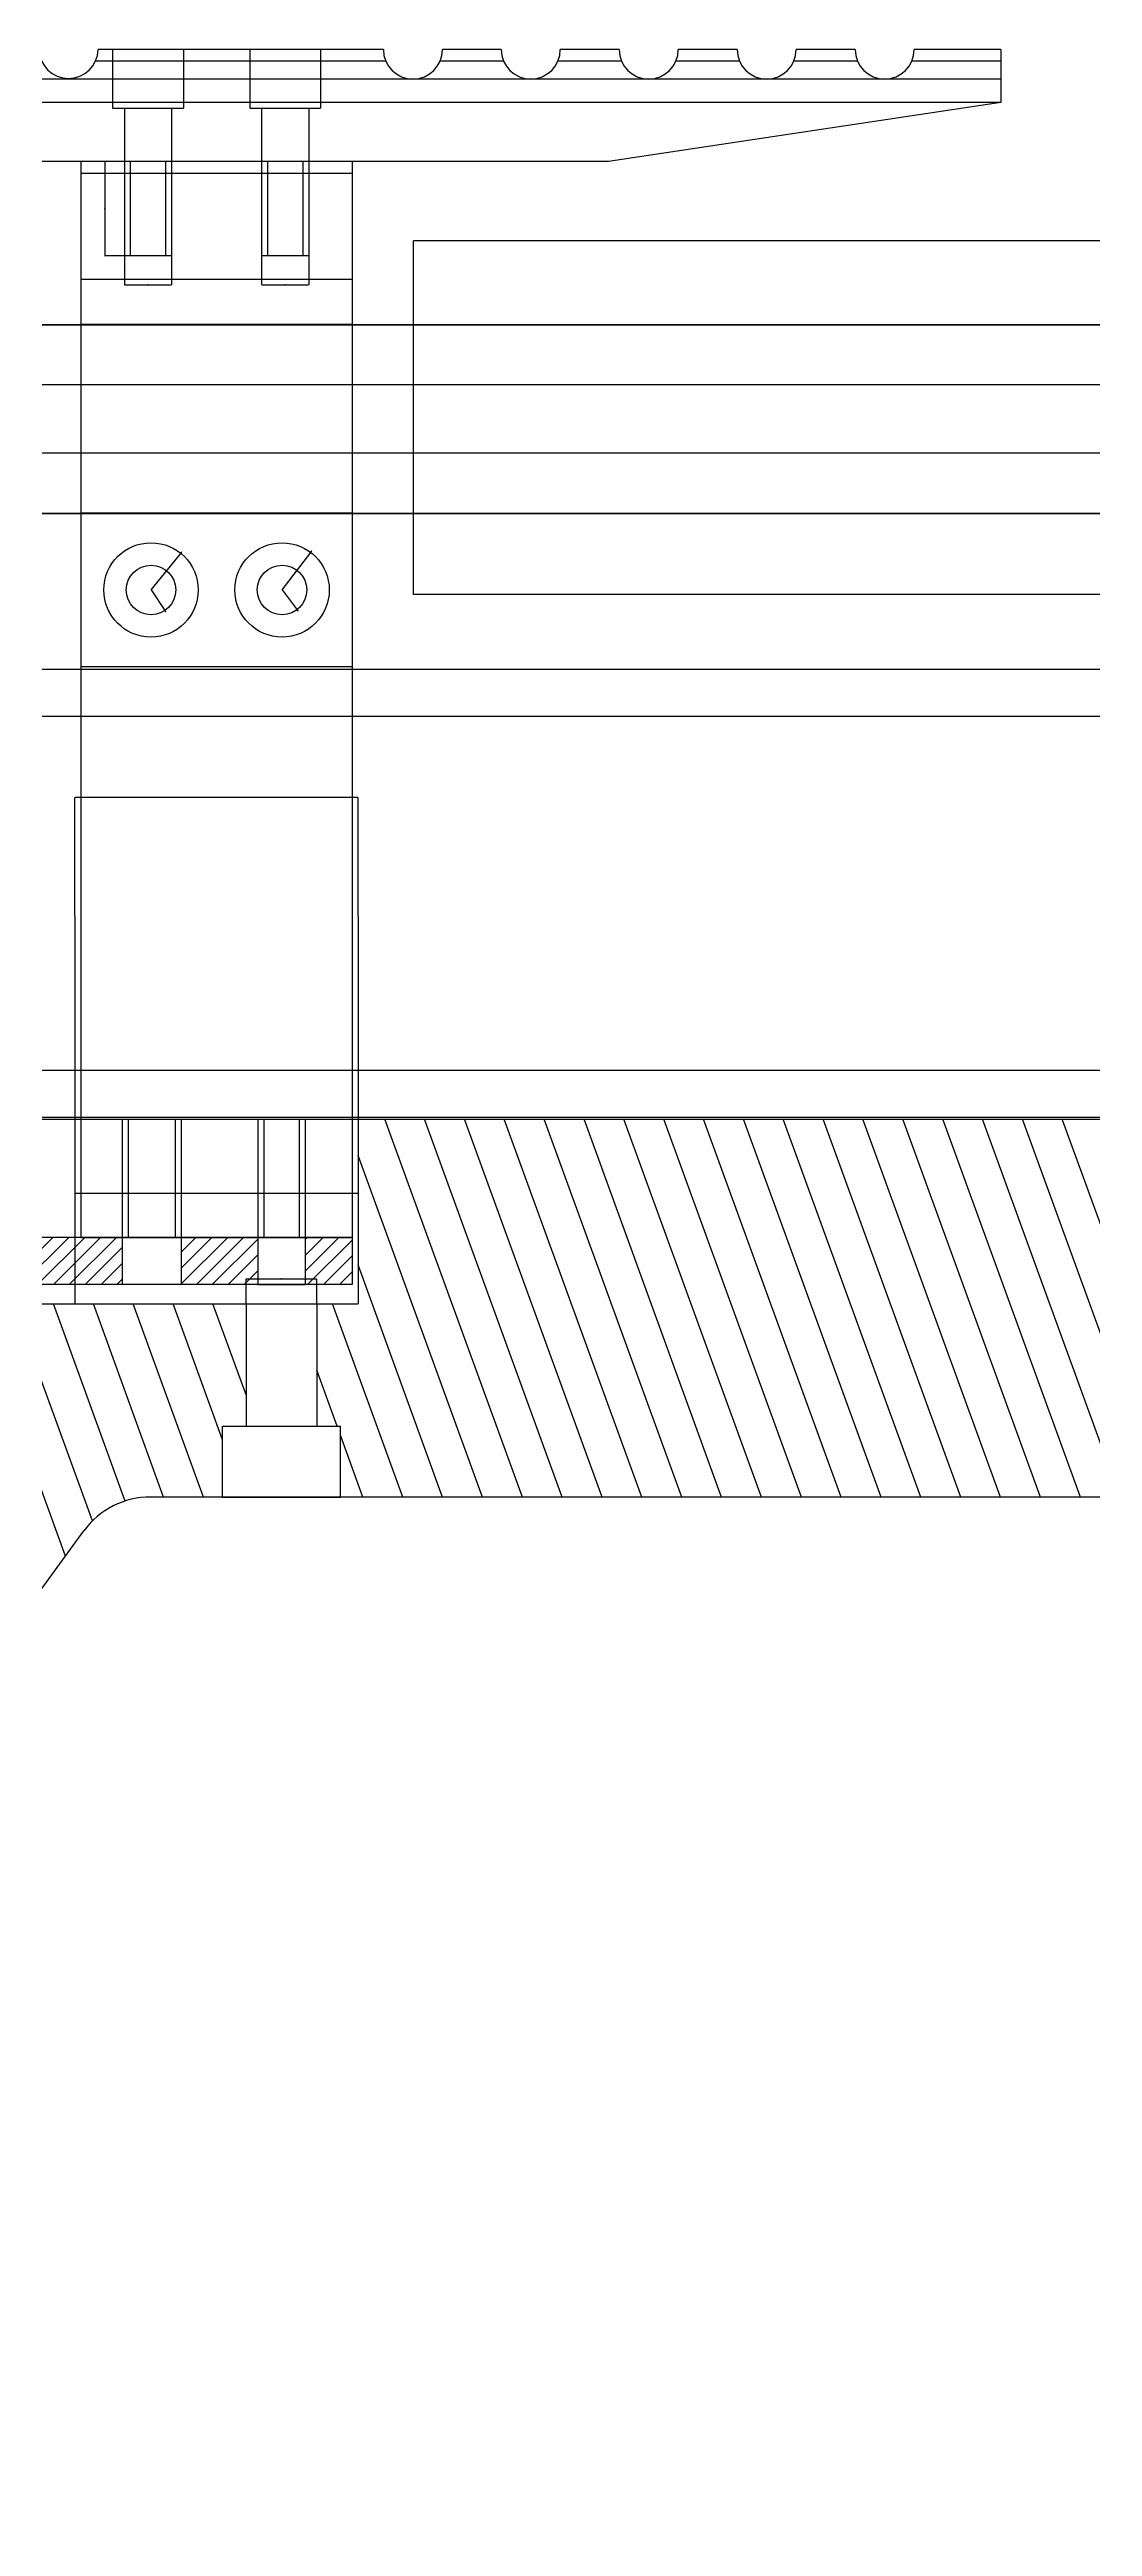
# Model space of a CAD drawing. Header units: millimetres. Extents: x -58888 to 18660, y 15387 to 38068.
# Drawn here: x -18724 to -9883, y 15387 to 36395 of the extents above; entities that cross this region are included whole.
import ezdxf

# ---------------------------------------------------------------- set-up
doc = ezdxf.new("R2010")
doc.units = ezdxf.units.MM
doc.linetypes.add('HIDDEN', pattern=[9.524999999999999, 6.35, -3.175])
doc.layers.add('图层2', color=108, linetype='Continuous')
doc.styles.get("Standard").update_dxf_attribs({"font": 'txt', "bigfont": 'gbcbig.shx'})
doc.dimstyles.new('ISO-25', dxfattribs={"dimtxt": 2.5, "dimasz": 2.5, "dimexe": 1.25, "dimexo": 0.625, "dimtad": 1, "dimtxsty": 'Standard', "dimcen": 2.5, "dimadec": 0, "dimazin": 0, "dimtfac": 1, "dimtmove": 0, "dimatfit": 3, "dimfxl": 1, "dimarcsym": 0})

# ---------------------------------------------------------------- blocks, each defined once
blk = doc.blocks.new('*D95')
at = {"layer": 'Defpoints', "color": 0, "linetype": 'ByBlock'}
for p in [(-18508.88763143186, 30050.69927704633), (-18508.88763143186, 29043.73553971715), (-16108.88763143186, 29043.73553971715)]:
    blk.add_point(p, dxfattribs=at)
at = {"layer": '图层2', "color": 0, "linetype": 'ByBlock', "lineweight": -2}
for p, q in [((-18508.88763143186, 29044.36053971715), (-18508.88763143186, 30051.94927704633)), ((-16111.38763143186, 30050.69927704633), (-18506.38763143186, 30050.69927704633)), ((-16108.88763143186, 29044.36053971715), (-16108.88763143186, 30051.94927704633))]:
    blk.add_line(p, q, dxfattribs=at)
at = {"layer": '图层2', "color": 0, "linetype": 'ByBlock'}
for points in [[(-18506.38763143186, 30051.11594371299), (-18506.38763143186, 30050.28261037966), (-18508.88763143186, 30050.69927704633)], [(-16111.38763143186, 30051.11594371299), (-16111.38763143186, 30050.28261037966), (-16108.88763143186, 30050.69927704633)]]:
    blk.add_solid(points, dxfattribs=at)
at = {"layer": '图层2', "color": 0, "linetype": 'ByBlock', "insert": (-17308.88763143186, 30052.57427704633), "char_height": 2.5, "attachment_point": 5}
blk.add_mtext('2400', dxfattribs=at)
blk = doc.blocks.new('*D111')
at = {"layer": 'Defpoints', "color": 0, "linetype": 'ByBlock'}
for p in [(-16458.88763143186, 25968.15450906062), (-17058.88763143186, 25756.17832862407), (-16458.88763143186, 25756.17832862407)]:
    blk.add_point(p, dxfattribs=at)
at = {"layer": '图层2', "color": 0, "linetype": 'ByBlock', "lineweight": -2}
for p, q in [((-17058.88763143186, 25756.80332862407), (-17058.88763143186, 25969.40450906062)), ((-17056.38763143186, 25968.15450906062), (-16461.38763143186, 25968.15450906062)), ((-16458.88763143186, 25756.80332862407), (-16458.88763143186, 25969.40450906062))]:
    blk.add_line(p, q, dxfattribs=at)
at = {"layer": '图层2', "color": 0, "linetype": 'ByBlock'}
for points in [[(-17056.38763143186, 25968.57117572729), (-17056.38763143186, 25967.73784239396), (-17058.88763143186, 25968.15450906062)], [(-16461.38763143186, 25968.57117572729), (-16461.38763143186, 25967.73784239396), (-16458.88763143186, 25968.15450906062)]]:
    blk.add_solid(points, dxfattribs=at)
at = {"layer": '图层2', "color": 0, "linetype": 'ByBlock', "insert": (-16758.88763143186, 25970.02950906062), "char_height": 2.5, "attachment_point": 5}
blk.add_mtext('%%C600', dxfattribs=at)
blk = doc.blocks.new('*D160')
at = {"layer": 'Defpoints', "color": 0, "linetype": 'ByBlock'}
for p in [(-18090.26423479314, 35444.69714115227), (-18256.26722715038, 34644.69714115227), (-18090.26423479314, 34644.69714115227)]:
    blk.add_point(p, dxfattribs=at)
at = {"layer": '图层2', "color": 0, "linetype": 'ByBlock', "lineweight": -2}
for p, q in [((-18090.88923479314, 35444.69714115227), (-18257.51722715038, 35444.69714115227)), ((-18256.26722715038, 35442.19714115227), (-18256.26722715038, 34647.19714115227)), ((-18090.88923479314, 34644.69714115227), (-18257.51722715038, 34644.69714115227))]:
    blk.add_line(p, q, dxfattribs=at)
at = {"layer": '图层2', "color": 0, "linetype": 'ByBlock'}
for points in [[(-18256.68389381705, 35442.19714115227), (-18255.85056048372, 35442.19714115227), (-18256.26722715038, 35444.69714115227)], [(-18256.68389381705, 34647.19714115227), (-18255.85056048372, 34647.19714115227), (-18256.26722715038, 34644.69714115227)]]:
    blk.add_solid(points, dxfattribs=at)
at = {"layer": '图层2', "color": 0, "linetype": 'ByBlock', "insert": (-18258.14222715039, 35044.69714115226), "char_height": 2.5, "attachment_point": 5, "rotation": 90}
blk.add_mtext('800', dxfattribs=at)
blk = doc.blocks.new('*D161')
at = {"layer": 'Defpoints', "color": 0, "linetype": 'ByBlock'}
for p in [(-18090.26423479314, 34644.69714115227), (-17690.26423479314, 34644.69714115227), (-17690.26423479314, 34399.75381618693)]:
    blk.add_point(p, dxfattribs=at)
at = {"layer": '图层2', "color": 0, "linetype": 'ByBlock', "lineweight": -2}
for p, q in [((-18090.26423479314, 34644.07214115227), (-18090.26423479314, 34398.50381618693)), ((-17690.26423479314, 34644.07214115227), (-17690.26423479314, 34398.50381618693)), ((-18087.76423479314, 34399.75381618693), (-17692.76423479314, 34399.75381618693))]:
    blk.add_line(p, q, dxfattribs=at)
at = {"layer": '图层2', "color": 0, "linetype": 'ByBlock'}
for points in [[(-18087.76423479314, 34400.17048285359), (-18087.76423479314, 34399.33714952027), (-18090.26423479314, 34399.75381618693)], [(-17692.76423479314, 34400.17048285359), (-17692.76423479314, 34399.33714952027), (-17690.26423479314, 34399.75381618693)]]:
    blk.add_solid(points, dxfattribs=at)
at = {"layer": '图层2', "color": 0, "linetype": 'ByBlock', "insert": (-17890.26423479314, 34401.62881618693), "char_height": 2.5, "attachment_point": 5}
blk.add_mtext('M400', dxfattribs=at)
blk = doc.blocks.new('*D162')
at = {"layer": 'Defpoints', "color": 0, "linetype": 'ByBlock'}
for p in [(-16927.5110280707, 34644.69714115227), (-16527.51102807064, 34644.69714115227), (-16527.51102807064, 34399.78236470347)]:
    blk.add_point(p, dxfattribs=at)
at = {"layer": '图层2', "color": 0, "linetype": 'ByBlock', "lineweight": -2}
for p, q in [((-16927.5110280707, 34644.07214115227), (-16927.5110280707, 34398.53236470347)), ((-16527.51102807064, 34644.07214115227), (-16527.51102807064, 34398.53236470347)), ((-16925.0110280707, 34399.78236470347), (-16530.01102807064, 34399.78236470347))]:
    blk.add_line(p, q, dxfattribs=at)
at = {"layer": '图层2', "color": 0, "linetype": 'ByBlock'}
for points in [[(-16925.0110280707, 34400.19903137013), (-16925.0110280707, 34399.3656980368), (-16927.5110280707, 34399.78236470347)], [(-16530.01102807064, 34400.19903137013), (-16530.01102807064, 34399.3656980368), (-16527.51102807064, 34399.78236470347)]]:
    blk.add_solid(points, dxfattribs=at)
at = {"layer": '图层2', "color": 0, "linetype": 'ByBlock', "insert": (-16727.51102807067, 34401.65736470347), "char_height": 2.5, "attachment_point": 5}
blk.add_mtext('M400', dxfattribs=at)
blk = doc.blocks.new('*D151')
at = {"layer": 'Defpoints', "color": 0, "linetype": 'ByBlock'}
for p in [(-17612.06340922444, 32121.7365009557), (-17864.34955911973, 31811.33080099044)]:
    blk.add_point(p, dxfattribs=at)
at = {"layer": '图层2', "color": 0, "linetype": 'ByBlock', "lineweight": -2}
for p, q in [((-17864.34955911973, 31811.33080099044), (-17612.06340922444, 32121.7365009557)), ((-17602.86547667618, 32133.0533754336), (-17610.4866207876, 32123.67653658048))]:
    blk.add_line(p, q, dxfattribs=at)
at = {"layer": '图层2', "color": 0, "linetype": 'ByBlock'}
blk.add_solid([(-17610.8099600584, 32123.93933465329), (-17610.16328151681, 32123.41373850768), (-17612.06340922444, 32121.7365009557)], dxfattribs=at)
at = {"layer": '图层2', "color": 0, "linetype": 'ByBlock', "insert": (-17607.34268123205, 32130.51756514707), "char_height": 2.5, "attachment_point": 5, "rotation": 50.897078671257376}
blk.add_mtext('R400', dxfattribs=at)
blk = doc.blocks.new('*D152')
at = {"layer": 'Defpoints', "color": 0, "linetype": 'ByBlock'}
for p in [(-17864.3495591199, 31811.33080099047), (-17747.81296055595, 31636.63328757016)]:
    blk.add_point(p, dxfattribs=at)
at = {"layer": '图层2', "color": 0, "linetype": 'ByBlock', "lineweight": -2}
for p, q in [((-17864.3495591199, 31811.33080099047), (-17747.81296055595, 31636.63328757016)), ((-17739.95136462109, 31624.8481378553), (-17746.42562009686, 31634.55355526754))]:
    blk.add_line(p, q, dxfattribs=at)
at = {"layer": '图层2', "color": 0, "linetype": 'ByBlock'}
blk.add_solid([(-17746.07899804642, 31634.78477867739), (-17746.77224214729, 31634.32233185769), (-17747.81296055595, 31636.63328757016)], dxfattribs=at)
at = {"layer": '图层2', "color": 0, "linetype": 'ByBlock', "insert": (-17740.93502290246, 31629.70148575444), "char_height": 2.5, "attachment_point": 5, "rotation": 303.7063193818271}
blk.add_mtext('R210', dxfattribs=at)
blk = doc.blocks.new('*D153')
at = {"layer": 'Defpoints', "color": 0, "linetype": 'ByBlock'}
for p in [(-16753.42570374417, 31811.33080099048), (-16626.58670728531, 31643.96333408782)]:
    blk.add_point(p, dxfattribs=at)
at = {"layer": '图层2', "color": 0, "linetype": 'ByBlock', "lineweight": -2}
for p, q in [((-16753.42570374417, 31811.33080099048), (-16626.58670728531, 31643.96333408782)), ((-16618.03010831786, 31632.67267163805), (-16625.07671923223, 31641.97086424374))]:
    blk.add_line(p, q, dxfattribs=at)
at = {"layer": '图层2', "color": 0, "linetype": 'ByBlock'}
blk.add_solid([(-16624.74464092489, 31642.22252891926), (-16625.40879753958, 31641.71919956823), (-16626.58670728531, 31643.96333408782)], dxfattribs=at)
at = {"layer": '图层2', "color": 0, "linetype": 'ByBlock', "insert": (-16619.30406736545, 31637.45802405867), "char_height": 2.5, "attachment_point": 5, "rotation": 307.1565733706491}
blk.add_mtext('R210', dxfattribs=at)
blk = doc.blocks.new('*D154')
at = {"layer": 'Defpoints', "color": 0, "linetype": 'ByBlock'}
for p in [(-16510.88926327479, 32129.4126694525), (-16753.42570374435, 31811.33080099033)]:
    blk.add_point(p, dxfattribs=at)
at = {"layer": '图层2', "color": 0, "linetype": 'ByBlock', "lineweight": -2}
for p, q in [((-16753.42570374435, 31811.33080099033), (-16510.88926327479, 32129.4126694525)), ((-16502.04678888267, 32141.00940424019), (-16509.37341052185, 32131.40068113039))]:
    blk.add_line(p, q, dxfattribs=at)
at = {"layer": '图层2', "color": 0, "linetype": 'ByBlock'}
blk.add_solid([(-16509.7047458015, 32131.65332325588), (-16509.0420752422, 32131.1480390049), (-16510.88926327479, 32129.4126694525)], dxfattribs=at)
at = {"layer": '图层2', "color": 0, "linetype": 'ByBlock', "insert": (-16506.44318208421, 32138.33593808893), "char_height": 2.5, "attachment_point": 5, "rotation": 52.67459162545357}
blk.add_mtext('R400', dxfattribs=at)
blk = doc.blocks.new('fdggg')
at = {"layer": '图层2', "linetype": 'ByBlock'}
h = blk.add_hatch(dxfattribs=at)
h.set_pattern_fill('ANSI31', color=4, scale=0.3)
h.set_pattern_definition([(45, (-551.4655647493234, -559.2973552240192), (-0.6735192090801864, 0.6735192090801865), [])])
h.paths.add_polyline_path([(920.0442029416879, -2768.84613698556), (836.9632330181669, -2768.84613698556), (836.9632330181669, -2772.84613698556), (918.0442029416879, -2772.84613698556), (918.0442029416879, -2777.84613698556), (920.0442029416879, -2777.84613698556)])
h.paths.add_polyline_path([(832.9632330181669, -2768.84613698556), (823.4632330181666, -2768.84613698556), (823.4632330181666, -2772.84613698556), (832.9632330181669, -2772.84613698556)])
h.paths.add_polyline_path([(963.9632330181671, -2772.84613698556), (963.9632330181669, -2768.84613698556), (940.0442029416879, -2768.84613698556), (940.0442029416879, -2777.84613698556), (942.0442029416879, -2777.84613698556), (942.0442029416879, -2772.84613698556)])
h.paths.add_polyline_path([(979.4632330181669, -2768.84613698556), (979.4632330181666, -2772.846136985561), (983.4632330181666, -2772.84613698556), (983.4632330181666, -2768.84613698556)])
h.paths.add_polyline_path([(975.4632330181669, -2772.846136985561), (975.4632330181669, -2768.84613698556), (968.9632330181662, -2768.84613698556), (968.9632330181662, -2772.846136985561)])
at = {"layer": '图层2', "color": 6, "linetype": 'ByBlock'}
for p, q in [((983.4632330181666, -2768.84613698556), (823.4632330181666, -2768.84613698556)), ((823.4632330181666, -2768.84613698556), (823.4632330181666, -2772.84613698556)), ((920.0442029416879, -2768.84613698556), (920.0442029416879, -2777.84613698556)), ((940.0442029416879, -2768.84613698556), (940.0442029416879, -2777.84613698556)), ((983.4632330181666, -2768.84613698556), (983.4632330181666, -2772.84613698556)), ((918.0442029416879, -2772.84613698556), (823.4632330181666, -2772.84613698556)), ((918.0442029416879, -2772.84613698556), (918.0442029416879, -2777.84613698556)), ((983.4632330181666, -2772.84613698556), (942.0442029416879, -2772.84613698556)), ((942.0442029416879, -2772.84613698556), (942.0442029416879, -2777.84613698556)), ((942.0442029416879, -2777.84613698556), (918.0442029416879, -2777.84613698556))]:
    blk.add_line(p, q, dxfattribs=at)
at = {"layer": '图层2', "color": 1, "linetype": 'HIDDEN', "ltscale": 0.5}
for p, q in [((832.9632330181669, -2768.84613698556), (832.9632330181669, -2772.84613698556)), ((836.9632330181669, -2768.84613698556), (836.9632330181669, -2772.84613698556))]:
    blk.add_line(p, q, dxfattribs=at)
at = {"layer": '图层2', "color": 3, "linetype": 'ByBlock'}
for p, q in [((963.9632330181669, -2768.84613698556), (963.9632330181671, -2772.84613698556)), ((968.9632330181664, -2768.84613698556), (968.9632330181666, -2772.84613698556)), ((975.4632330181669, -2768.84613698556), (975.4632330181669, -2772.84613698556)), ((979.4632330181666, -2768.84613698556), (979.4632330181666, -2772.84613698556))]:
    blk.add_line(p, q, dxfattribs=at)
at = {"layer": '图层2', "color": 2, "linetype": 'ByBlock'}
for centre, radius in [((925.4255969264902, -2771.027430756702), 1.25), ((930.5283059743015, -2775.342298612975), 1.249999999999941)]:
    blk.add_circle(centre, radius, dxfattribs=at)

msp = doc.modelspace()

# ---------------------------------------------------------------- hatches: boundary and pattern name
at = {"layer": '图层2', "linetype": 'ByBlock'}
h = msp.add_hatch(dxfattribs=at)
h.set_pattern_fill('ANSI31', color=4, scale=100, angle=65)
h.set_pattern_definition([(110, (-905925.4016395314, 279102.7450359959), (-298.3524070995259, -108.5913955058998), [])])
h.paths.add_polyline_path([(-52021.83050483064, 24274.49418910571, -0.2428134261892808), (-51463.97064400604, 24592.28074829224), (-48151.89533550199, 24729.47790634177, -0.6092520066607283), (-47536.0925161523, 23648.46404604118), (-48971.60973266792, 21440.97882988969, -0.3227789079412357), (-49734.79148269061, 21145.17050492809), (-52824.80802408129, 21949.5814975956, -0.3764794528096936), (-53098.17971136194, 22619.32423816562)], flags=16)
h.paths.add_polyline_path([(-47390.87388627295, 21487.16516268502), (-45399.90971396433, 24548.79613840122, -0.242813426189284), (-44842.04985313967, 24866.58269758774), (-40619.94903117756, 25041.47613442621, -0.6092520066607136), (-40004.14621182781, 23960.46227412565), (-42703.64891293057, 19809.26698709904, -0.3227789079412235), (-43466.83066295314, 19513.45866213743), (-46980.39295612124, 20428.12953660933, -0.5119684687993871)], flags=16)
h.paths.add_polyline_path([(-41122.91306653561, 19855.45331989428), (-37867.96340963984, 24860.79436648566, -0.2428134261892872), (-37310.10354881524, 25178.58092567218), (-31097.02840428974, 25435.94713059776, -0.2963425255674508), (-29895.24069600843, 24557.97389403281, -0.2012136312878446), (-29924.9151658208, 23110.82479817209), (-30732.15187615145, 21617.94158594012, 0.09238519238861921), (-32418.03800031717, 18253.24236091071, -0.3452284800263903), (-34572.71115601849, 17198.08998833182), (-40712.43213638401, 18796.4176938187, -0.51196846879937)], flags=16)
h.paths.add_polyline_path([(-57495.0655014618, 27884.89731268205), (-58152.26164328831, 27805.38814669802, 0.3451622338368064), (-58850.33048070938, 27107.71549617375, 0.1515657206876062), (-58299.64726403658, 24079.35784780602, -0.1158640557720321), (-57527.60185713589, 19738.27259888091, 0.2131210713984211), (-57056.10481013404, 16696.07474632798, 0.2487170189586327), (-56807.78024619515, 16564.40451477251), (-56125.48512262868, 16564.40451477251)])
edge = h.paths.add_edge_path()
edge.add_line((-17258.23919738131, 24118.10794639641), (-17258.23919738149, 24718.1079463965))
edge.add_line((-17258.23919738154, 24718.10794639653), (-17058.88763143188, 24718.10794639653))
edge.add_line((-17058.88763143186, 24718.10794639653), (-17058.88763143186, 25756.17832862416))
edge.add_line((-17058.88763143186, 25756.17832862413), (-20300.79063907971, 25756.17832862413))
edge.add_line((-20300.7906390797, 25756.17832862413), (-20300.7906390797, 25260.24725770589))
edge.add_line((-20300.7906390797, 25260.24725770591), (-19758.68734751266, 25260.24725770591))
edge.add_arc((-19758.68734751293, 24960.24725770591), 300.0000000000348, 45.01738025417552, 89.99999999996533, ccw=False)
edge.add_line((-19546.61967161135, 25172.44363099673), (-19397.1173080239, 25023.03194079651))
edge.add_arc((-19609.18498392508, 24810.83556750561), 300.0000000000205, 3.470328156249991, 45.01738025423691, ccw=False)
edge.add_line((-19309.73509996542, 24828.99505528687), (-19259.58823667564, 24002.07347170746))
edge.add_arc((-19559.03812063544, 23983.91398392634), 300.0000000000178, -36.114948987792275, 3.470328156222024, ccw=False)
edge.add_line((-19316.68728171563, 23807.09183917377), (-20275.67034777576, 22492.71828661356))
edge.add_arc((-20518.02118669561, 22669.54043136597), 299.9999999999887, 270.00000000000006, 323.88505101222876, ccw=False)
edge.add_line((-20518.02118669561, 22369.54043136597), (-22892.83219048479, 22369.54043136597))
edge.add_arc((-22892.83219048474, 22669.54043136597), 300.0000000000041, 209.6387517774207, 270, ccw=False)
edge.add_line((-23153.58038698463, 22521.18148144362), (-23954.45603407819, 23928.76006507148))
edge.add_arc((-23693.70783757832, 24077.11901499391), 299.9999999999778, 183.3685003243642, 209.6387517774282, ccw=False)
edge.add_line((-23993.18952221103, 24059.491747209), (-24012.9420182867, 24395.08038593895))
edge.add_arc((-23713.46033365419, 24412.70765372376), 299.9999999999902, 134.9825485134309, 183.368500324349, ccw=False)
edge.add_line((-23925.52774574445, 24624.90429066522), (-23377.65449444244, 25172.44389464737))
edge.add_arc((-23165.58708235202, 24960.24725770591), 299.9999999999775, 90, 134.9825485134555, ccw=False)
edge.add_line((-23165.58708235202, 25260.24725770591), (-22700.79063907974, 25260.24725770591))
edge.add_line((-22700.7906390797, 25260.24725770591), (-22700.7906390797, 25756.17832862414))
edge.add_line((-22700.7906390797, 25756.17832862413), (-54384.89301352993, 25756.17832862408))
edge.add_line((-54384.89301352995, 25756.1783286241), (-54384.89301352995, 26695.10673184097))
edge.add_line((-54384.89301352995, 26695.10673184098), (-56344.1492784131, 26695.10673184098))
edge.add_line((-56344.1492784131, 26695.10673184098), (-56344.1492784131, 28174.34239141797))
edge.add_line((-56344.1492784131, 28174.34239141796), (-57332.48500227266, 28174.342391418))
edge.add_line((-57332.48500227276, 28174.34239141802), (-57495.06550146182, 27884.89731268208))
edge.add_line((-57495.0655014618, 27884.89731268205), (-56125.48512262874, 16564.40451477247))
edge.add_line((-56125.48512262868, 16564.40451477248), (-52816.56594114169, 16564.40451477253))
edge.add_line((-52816.56594114169, 16564.40451477251), (-52800.46962053269, 16695.87975467575))
edge.add_arc((-51149.9290854584, 17830.07999651648), 2002.671777030558, 82.87975159606498, 214.4956418625508, ccw=False)
edge.add_line((-50901.69359206641, 19817.30755931216), (-33883.10334017836, 15386.92963254475))
edge.add_line((-33883.10334017838, 15386.92963254476), (-27226.50102058374, 15386.92963254476))
edge.add_arc((-27226.50102058356, 15486.92963254485), 100.0000000000782, 269.9999999998957, 369.2135185682639)
edge.add_arc((-12199.04260143463, 17924.48557945121), 15123.86894102639, 161.0123350037867, 189.2135185682751, ccw=False)
edge.add_arc((-25334.8907988987, 22475.92424666382), 1222.247609107736, 34.25063824746269, 162.4117108281517, ccw=False)
edge.add_line((-24324.60111710819, 23163.82247811767), (-23675.71302741975, 22023.36954821372))
edge.add_arc((-23067.30056891986, 22369.54043136608), 700.0000000001071, 209.6387517774195, 269.9999999999851)
edge.add_line((-23067.30056892004, 21669.54043136597), (-20365.54242186459, 21669.54043136597))
edge.add_arc((-20365.54242186458, 22369.54043136603), 700.0000000000659, 270, 323.8850510122315)
edge.add_line((-19800.05713105155, 21956.95542694362), (-18432.95525035891, 23830.69295081883))
edge.add_arc((-17867.46995954594, 23418.10794639638), 700.0000000000716, 90, 143.8850510122286, ccw=False)
edge.add_line((-17867.46995954594, 24118.10794639647), (-17258.23919738135, 24118.10794639643))
h.paths.add_polyline_path([(-3736.659924892359, 24118.10794639647), (-1495.065501461737, 26693.77947539046), (-1495.065501461737, 27323.73553971721), (-16108.88763143186, 27323.73553971721), (-16108.88763143186, 25756.17832862413), (-16458.88763143186, 25756.17832862413), (-16458.88763143169, 24718.10794639653), (-16258.23919738131, 24718.10794639653), (-16258.23919738154, 24118.10794639641)])

# ---------------------------------------------------------------- linework, layer by layer
at = {"layer": '图层2', "color": 6, "linetype": 'ByBlock'}
for p, q in [((-15894.56235714827, 36394.69714115227), (-18313.11533921782, 36394.69714115236)), ((-14894.56235714827, 36394.69714115227), (-15394.56235714827, 36394.69714115227)), ((-13894.56235714827, 36394.69714115227), (-14394.56235714827, 36394.69714115227)), ((-12894.56235714827, 36394.69714115227), (-13394.56235714827, 36394.69714115227)), ((-11894.56235714827, 36394.69714115236), (-12394.56235714827, 36394.69714115236)), ((-10658.88763143192, 36394.69714115236), (-11394.56235714827, 36394.69714115236)), ((-10658.88763143192, 36394.69714115227), (-10658.88763143192, 35944.69714115227)), ((-18658.88763143192, 36144.69714115227), (-31753.99360995967, 36144.69714115227)), ((-10658.88763143192, 36144.69714115236), (-18658.88763143204, 36144.69714115227)), ((-18658.88763143192, 35944.69714115227), (-31855.21711532777, 35944.69714115236)), ((-10658.88763143192, 35944.69714115227), (-18658.88763143192, 35944.69714115227)), ((-10658.88763143192, 35944.69714115227), (-13987.24171837047, 35444.69714115227)), ((-13987.24171837064, 35444.69714115227), (-32158.88763143192, 35444.69714115227)), ((-18458.88763143192, 35444.69714115236), (-18458.88763143192, 26320.00827828173)), ((-16158.88763143186, 35444.69714115236), (-18458.88763143192, 35444.69714115236)), ((-16158.88763143186, 35344.69714115236), (-18458.88763143192, 35344.69714115236)), ((-16158.88763143186, 35444.69714115236), (-16158.88763143192, 26320.00827828173)), ((-16158.88763143186, 34444.69714115236), (-18458.88763143192, 34444.69714115236)), ((-18458.88763143192, 26320.00827828173), (-16158.88763143192, 26320.00827828173))]:
    msp.add_line(p, q, dxfattribs=at)
at = {"layer": '图层2', "color": 1, "linetype": 'HIDDEN', "ltscale": 0.2}
for p, q in [((-18190.26423479314, 36394.69714115227), (-18190.26423479314, 35894.69714115227)), ((-17590.26423479314, 36394.69714115227), (-17590.26423479314, 35894.69714115227)), ((-17027.51102807064, 36394.69714115227), (-17027.51102807064, 35894.69714115227)), ((-16427.51102807064, 36394.69714115227), (-16427.51102807064, 35894.69714115227)), ((-17590.26423479314, 35894.69714115227), (-18190.26423479314, 35894.69714115227)), ((-18090.26423479314, 35894.69714115227), (-18090.26423479314, 35444.69714115227)), ((-17690.26423479314, 35894.69714115227), (-17690.26423479314, 35444.69714115227)), ((-16427.51102807064, 35894.69714115227), (-17027.51102807064, 35894.69714115227)), ((-16927.51102807064, 35894.69714115227), (-16927.51102807064, 35444.69714115227)), ((-16527.51102807064, 35894.69714115227), (-16527.51102807064, 35444.69714115227)), ((-18090.26423479314, 35444.69714115227), (-18090.26423479314, 34644.69714115227)), ((-18040.26423479314, 35444.69714115227), (-18040.26423479314, 34644.69714115227)), ((-17740.26423479314, 35444.69714115227), (-17740.26423479314, 34644.69714115227)), ((-17690.26423479314, 35444.69714115227), (-17690.26423479314, 34644.69714115227)), ((-16927.5110280707, 35444.69714115227), (-16927.5110280707, 34644.69714115227)), ((-16877.5110280707, 35444.69714115227), (-16877.5110280707, 34644.69714115227)), ((-16577.5110280707, 35444.69714115227), (-16577.5110280707, 34644.69714115227)), ((-16527.5110280707, 35444.69714115227), (-16527.5110280707, 34644.69714115227)), ((-17690.26423479314, 34644.69714115227), (-18090.26423479314, 34644.69714115227)), ((-16527.51102807064, 34644.69714115227), (-16927.51102807064, 34644.69714115227))]:
    msp.add_line(p, q, dxfattribs=at)
at = {"layer": '图层2', "color": 3, "linetype": 'HIDDEN', "ltscale": 0.5}
for p, q in [((-15873.69114189595, 36294.69714115227), (-18336.10498915601, 36294.69714115227)), ((-14873.69114189595, 36294.69714115227), (-15415.43357240042, 36294.69714115227)), ((-13873.69114189595, 36294.69714115227), (-14415.43357240042, 36294.69714115227)), ((-12873.69114189595, 36294.69714115227), (-13415.43357240042, 36294.69714115227)), ((-11873.69114189595, 36294.69714115227), (-12415.43357240042, 36294.69714115227)), ((-10658.88763143192, 36294.69714115227), (-11415.43357240048, 36294.69714115227))]:
    msp.add_line(p, q, dxfattribs=at)
at = {"layer": '图层2', "color": 2, "linetype": 'ByBlock'}
for p, q in [((-15639.51524764625, 31771.92369386372), (-15639.51524764625, 34771.92369386372)), ((18260.4847523541, 34771.92369386372), (-15639.51524764625, 34771.92369386372)), ((-46964.19927841309, 34062.4803203332), (5967.325509895338, 34062.4803203332)), ((-46964.19927841309, 32462.4803203332), (5967.325509895338, 32462.4803203332)), ((18260.48475235375, 31771.92369386372), (-15639.51524764625, 31771.92369386372)), ((-42960.69952318276, 31139.39858250327), (12039.30047681736, 31139.39858250327)), ((-42960.69952318276, 30739.39858250327), (12039.30047681736, 30739.39858250324)), ((-42960.69952318276, 27739.39858250327), (12039.30047681759, 27739.39858250327)), ((-42960.69952318276, 27339.39858250327), (12039.30047681759, 27339.39858250324)), ((-54384.89301352995, 25756.1783286241), (-16108.88763143186, 25756.17832862413)), ((-17058.88763143186, 25756.17832862407), (-17058.8876314321, 24718.10794639653)), ((-16458.88763143186, 25756.17832862407), (-16458.88763143186, 24718.10794639653)), ((-17258.23919738154, 24118.10794639647), (-17258.23919738154, 24718.10794639647)), ((-17258.23919738154, 24718.10794639647), (-16258.23919738154, 24718.10794639647)), ((-16258.23919738154, 24118.10794639647), (-16258.23919738154, 24718.10794639647)), ((-3736.65992489201, 24118.10794639647), (-17867.46995954594, 24118.10794639647)), ((-17258.23919738154, 24118.10794639647), (-16258.23919738154, 24118.10794639647)), ((-19800.05713105155, 21956.95542694362), (-18432.95525035891, 23830.69295081882))]:
    msp.add_line(p, q, dxfattribs=at)
at = {"layer": '图层2', "color": 3, "linetype": 'ByBlock'}
for p, q in [((-45134.19927841332, 34058.59767413665), (5885.800721586798, 34058.59767413665)), ((-45134.19927841332, 32458.59767413665), (5885.800721586798, 32458.59767413665)), ((-16958.88763143186, 25920.00827828173), (-16558.88763143186, 25920.00827828173))]:
    msp.add_line(p, q, dxfattribs=at)
at = {"layer": '图层2', "color": 1, "linetype": 'HIDDEN', "ltscale": 0.5}
for p, q in [((-16158.88763143186, 34062.00827828176), (-18458.88763143192, 34062.00827828176)), ((-16158.88763143186, 32462.00827828176), (-18458.88763143192, 32462.00827828176)), ((-16158.88763143186, 31160.00827828173), (-18458.88763143192, 31160.00827828173)), ((-18508.88763143186, 29043.73553971715), (-18508.88763143186, 25756.17832862413)), ((-16108.88763143186, 29043.73553971715), (-16108.88763143186, 25756.17832862413)), ((-43864.1992784132, 27323.73553971721), (-1495.065501461737, 27323.73553971715)), ((-16158.88763143186, 27320.00827828185), (-18458.88763143186, 27320.00827828173)), ((-18108.88763143192, 27320.00827828173), (-18108.88763143192, 26320.00827828173)), ((-18058.88763143192, 27320.00827828173), (-18058.88763143192, 26320.00827828173)), ((-17658.88763143192, 27320.00827828173), (-17658.88763143192, 26320.00827828173)), ((-17608.88763143192, 27320.00827828173), (-17608.88763143192, 26320.00827828173)), ((-16958.88763143186, 27320.00827828173), (-16958.88763143186, 26320.00827828173)), ((-16908.88763143186, 27320.00827828173), (-16908.88763143186, 26320.00827828173)), ((-16608.88763143186, 27320.00827828173), (-16608.88763143186, 26320.00827828173)), ((-16558.88763143186, 27320.00827828173), (-16558.88763143186, 26320.00827828173)), ((-18508.88763143186, 26695.10673184092), (-16108.88763143186, 26695.10673184092))]:
    msp.add_line(p, q, dxfattribs=at)
at = {"layer": '图层2', "color": 1, "linetype": 'ByBlock'}
for points in [[(5967.325509895338, 33550.5269935809), (-46176.06765931792, 33550.52699357887), (-46176.06765931792, 33685.52699357884), (-46336.06765931775, 33685.52699357884), (-46336.06765931775, 33550.5269935789), (-46912.6744901046, 33550.5269935789)], [(5967.325509895338, 32970.52699357887), (-46176.06765931792, 32970.52699357887), (-46176.06765931792, 32835.5269935789), (-46336.06765931775, 32835.5269935789), (-46336.06765931775, 32970.52699357887), (-46912.67449010443, 32970.52699357887)]]:
    msp.add_lwpolyline(points, dxfattribs=at)
at = {"layer": '图层2', "color": 2, "linetype": 'ByBlock'}
for centre, radius in [((-17864.34955911973, 31811.33080099024), 400), ((-16753.42570374417, 31811.33080099024), 400), ((-17864.34955911973, 31811.33080099024), 210), ((-16753.42570374417, 31811.33080099024), 210)]:
    msp.add_circle(centre, radius, dxfattribs=at)
for centre, radius, start, end in [((-18563.06885432167, 36399.51795926141), 250, 181.1049186091161, 358.8950813908839), ((-15644.56235714827, 36394.69714115227), 250, 180, 0), ((-14644.56235714827, 36394.69714115227), 250, 180, 0), ((-13644.56235714827, 36394.69714115227), 250, 180, 0), ((-12644.56235714827, 36394.69714115236), 250, 180, 0), ((-11644.56235714827, 36394.69714115236), 250, 180, 0), ((-17867.46995954594, 23418.10794639647), 700, 90, 143.8850510126283)]:
    msp.add_arc(centre, radius, start, end, dxfattribs=at)

# ---------------------------------------------------------------- block references
at = {"layer": '图层2', "color": 6, "linetype": 'ByBlock', "xscale": 100, "yscale": 100, "zscale": 100}
msp.add_blockref('fdggg', (-114505.2109332486, 303204.6219768377), dxfattribs=at)

# ---------------------------------------------------------------- dimensions: what is measured, and where the dimension line sits
at = {"layer": '图层2', "color": 3, "linetype": 'ByBlock'}
dim = msp.add_linear_dim(base=(-18256.26722715038, 34644.69714115227), p1=(-18090.26423479314, 35444.69714115227), p2=(-18090.26423479314, 34644.69714115227), angle=90, dimstyle='ISO-25', dxfattribs=at)
dim.commit()
dim.dimension.update_dxf_attribs({"geometry": '*D160', "text_midpoint": (-18258.14222715039, 35044.69714115226)})
for base, p1, p2, picture, middle in [((-17690.26423479314, 34399.75381618693), (-18090.26423479314, 34644.69714115227), (-17690.26423479314, 34644.69714115227), '*D161', (-17890.26423479314, 34401.62881618693)), ((-16527.51102807064, 34399.78236470347), (-16927.5110280707, 34644.69714115227), (-16527.51102807064, 34644.69714115227), '*D162', (-16727.51102807067, 34401.65736470347))]:
    dim = msp.add_linear_dim(base=base, p1=p1, p2=p2, text='M<>', dimstyle='ISO-25', dxfattribs=at)
    dim.commit()
    dim.dimension.update_dxf_attribs({"geometry": picture, "text_midpoint": middle})
for center, mpoint, picture, middle in [((-16753.42570374435, 31811.33080099033), (-16510.88926327479, 32129.4126694525), '*D154', (-16506.44318208421, 32138.33593808893)), ((-17864.34955911973, 31811.33080099044), (-17612.06340922444, 32121.7365009557), '*D151', (-17607.34268123205, 32130.51756514707)), ((-17864.3495591199, 31811.33080099047), (-17747.81296055595, 31636.63328757016), '*D152', (-17740.93502290246, 31629.70148575444)), ((-16753.42570374417, 31811.33080099048), (-16626.58670728531, 31643.96333408782), '*D153', (-16619.30406736545, 31637.45802405867))]:
    dim = msp.add_radius_dim(center=center, mpoint=mpoint, dimstyle='ISO-25', dxfattribs=at)
    dim.commit()
    dim.dimension.update_dxf_attribs({"geometry": picture, "text_midpoint": middle})
dim = msp.add_linear_dim(base=(-18508.88763143186, 30050.69927704633), p1=(-16108.88763143186, 29043.73553971715), p2=(-18508.88763143186, 29043.73553971715), dimstyle='ISO-25', override={"dimtxt": 2.5}, dxfattribs=at)
dim.commit()
dim.dimension.update_dxf_attribs({"geometry": '*D95', "text_midpoint": (-17308.88763143186, 30052.57427704633)})
dim = msp.add_linear_dim(base=(-16458.88763143186, 25968.15450906062), p1=(-17058.88763143186, 25756.17832862407), p2=(-16458.88763143186, 25756.17832862407), text='%%C<>', dimstyle='ISO-25', override={"dimtxt": 2.5}, dxfattribs=at)
dim.commit()
dim.dimension.update_dxf_attribs({"geometry": '*D111', "text_midpoint": (-16758.88763143186, 25970.02950906062)})

doc.saveas('drawing.dxf')
